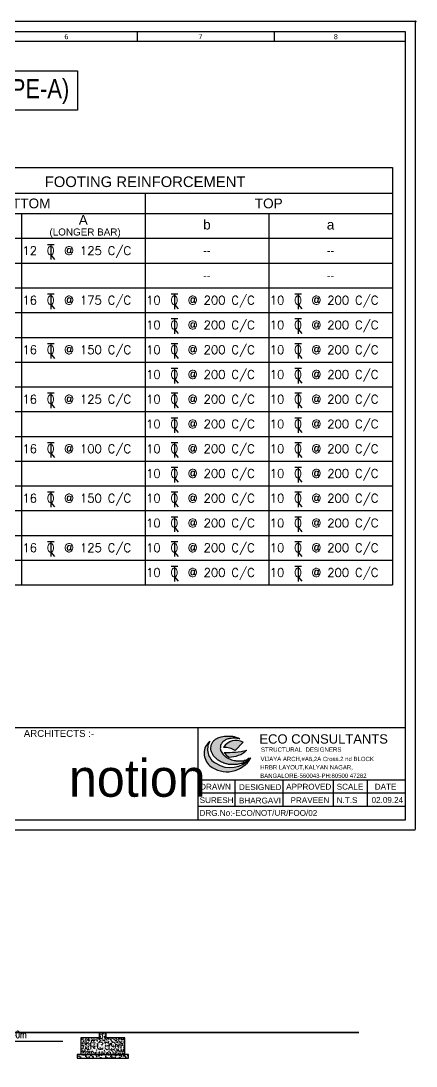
# Model space of a CAD drawing. Extents: x 1878645 to 3043969, y -1160829 to -603973.
# Drawn here: x 2184385 to 2195571, y -660750 to -631198 of the extents above; entities that cross this region are included whole.
import ezdxf
from ezdxf.enums import TextEntityAlignment as Align

# ---------------------------------------------------------------- set-up
doc = ezdxf.new("R2010")
doc.units = 0
doc.header["$LTSCALE"] = 100
for name, color, linetype in [('A-ANNO-TEXT', 8, 'Continuous'), ('CDIM', 3, 'Continuous'), ('COLUMN-NO', 7, 'Continuous'), ('Dim', 3, 'Continuous'), ('Footing Nos', 4, 'Continuous'), ('LVL-P', 7, 'Continuous'), ('S-COL', 200, 'Continuous'), ('Schedule Border', 60, 'Continuous'), ('Schedule Header', 4, 'Continuous'), ('Schedule Line', 60, 'Continuous'), ('Text', 31, 'Continuous')]:
    doc.layers.add(name, color=color, linetype=linetype)
doc.styles.add('ARIAL', font='arial.ttf')
doc.styles.add('DIM-1', font='ARIALN.TTF')
doc.styles.add('ROMANS', font='simplex.shx', dxfattribs={"width": 0.75})
doc.styles.add('SC-BBS1', font='SansSerif')
doc.styles.add('SC-FGT2', font='sanss___.ttf')
doc.styles.add('SC-FTG1', font='sanss___.ttf')
doc.styles.get("Standard").update_dxf_attribs({"font": 'verdana.ttf'})
doc.styles.add('Style-font003', font='arial.ttf')

# ---------------------------------------------------------------- blocks, each defined once
blk = doc.blocks.new('TOR')
at = {"color": 2}
for p, q in [((-1.08, 3.13), (0.9, 3.13)), ((-0.09, 3.13), (-0.09, -1.3)), ((-0.09, 0.04), (0.95, -1.24))]:
    blk.add_line(p, q, dxfattribs=at)
at = {"color": 2, "style": 'ROMANS'}
blk.add_text('O', height=2.5, dxfattribs=at).set_placement((-1.35, 0.04))
blk.add_attdef('TOR', text='', height=2.5, dxfattribs=at).set_placement((-4.14, 0.04), align=Align.RIGHT)
blk.add_attdef('DIST', (3.77, 0.04), '', height=2.5, dxfattribs=at)
blk = doc.blocks.new('A$C03881B15')
h = blk.add_hatch(color=86)
edge = h.paths.add_edge_path()
edge.add_spline(control_points=[(80.1, 74.4), (78.8, 75), (76.7, 76), (73.1, 77.4), (68.2, 78.8), (61.3, 80.3), (50.9, 80.2), (41.2, 79.6), (33.1, 77.2), (27.9, 74.9), (22.8, 71.3), (18.9, 66), (15.4, 60.2), (15.2, 53.7), (15.1, 47.6), (18, 41.4), (21.2, 35.5), (26.3, 30.5), (32, 25.5), (38.1, 21.9), (44.7, 19.2), (51.2, 17.3), (58.3, 16.1), (65.4, 16), (71.5, 15.9), (77.5, 17.3), (84.1, 18.2), (90.9, 21), (96.9, 25.1), (99.8, 27.8), (101.8, 32.3), (97.9, 28.5), (95.3, 27.1), (90.7, 25.6), (85.7, 24), (79.6, 24.6), (74.1, 24.1), (69.1, 25), (64.3, 26.4), (59.4, 27.6), (54.1, 29.9), (49, 32.3), (44.8, 36.7), (40.7, 40.8), (38.2, 45.5), (36.3, 50.2), (36.4, 54.8), (36.7, 59.2), (38.6, 62.9), (41, 66), (44.5, 69.1), (48.8, 72.1), (53.6, 73.6), (57.4, 74.9), (61.9, 75.1), (66.9, 75.5), (72.1, 75.1), (76.5, 75.2), (79, 74.6), (80.1, 74.4)], knot_values=[0, 0, 0, 0, 4.246861, 7.151323, 11.574121, 19.568641, 28.284106, 42.532398, 48.483783, 53.661456, 59.51565, 66.913681, 73.498071, 79.210966, 85.953473, 91.616477, 99.444488, 105.843059, 113.009162, 122.067605, 127.0701, 134.32743, 142.216889, 148.745282, 155.694438, 160.400867, 167.046747, 175.449227, 182.569509, 187.795037, 189.591977, 192.748202, 196.718591, 201.178225, 206.385034, 212.489071, 219.22456, 222.909441, 227.611665, 234.117384, 238.200733, 244.721149, 251.073285, 256.13887, 262.138806, 266.82668, 271.11882, 275.84401, 280.031219, 283.282413, 287.51717, 294.218602, 298.74557, 302.327722, 306.174014, 312.165346, 317.363286, 321.907225, 325.229978, 325.229978, 325.229978, 325.229978], degree=3, periodic=0)
for points in [[(12.6, 68.9, 0.461258), (12.9, 13.7, 0.462447), (105.1, 31.1, -0.379805), (26.1, 19.1, -0.421297)], [(87.5, 66.4, 0.406571), (43.8, 54.4, -0.163156), (69.7, 48)], [(95.7, 48.3, -0.068364), (44.8, 43.5, 0.15409), (56.2, 33.1, 0.189191)]]:
    blk.add_hatch(color=8).paths.add_polyline_path(points)
at = {"color": 8}
blk.add_line((69.7, 48), (87.5, 66.4), dxfattribs=at)
for centre, radius, start, end in [((36.3, 41.4), 36.3, 130.7338, 229.7813), ((43.7, 50.6), 36.1, 149.4821, 240.8643), ((71.8, 38), 32.5, 61.1708, 149.6718), ((47.2, 12.6), 41.9, 57.5582, 94.6242), ((52.7, 231.2), 187.8, 267.5961, 283.2396), ((56.5, 91), 57.9, 269.72, 312.573), ((51.6, 61.6), 61.6, 231.0498, 330.3219), ((58.8, 69.6), 60.2, 237.0781, 320.2663), ((67, 56.4), 25.7, 210.0579, 245.0971)]:
    blk.add_arc(centre, radius, start, end, dxfattribs=at)
at = {"color": 86}
blk.add_spline([(80.1, 74.4), (76.3, 76.1), (73.6, 77.2), (69.3, 78.5), (61.5, 80), (52.8, 80.2), (38.6, 78.7), (32.9, 77), (28.2, 74.9), (23.4, 71.4), (18.8, 65.6), (15.9, 59.7), (15.2, 54.1), (15.6, 47.3), (17.7, 42.1), (21.7, 35.3), (26.2, 30.7), (31.6, 26.1), (39.4, 21.5), (44.1, 19.6), (51, 17.5), (58.8, 16.2), (65.3, 16), (72.3, 16.2), (76.9, 17.1), (83.4, 18.3), (91.2, 21.5), (97.1, 25.5), (100.5, 29.5), (101.1, 31.1), (98.6, 29.3), (95.2, 27.1), (91, 25.7), (85.9, 24.4), (79.8, 24.4), (73.1, 24.4), (69.5, 25), (64.9, 26.2), (58.7, 28), (54.9, 29.6), (49.2, 32.7), (44.5, 37), (41.1, 40.7), (38.1, 45.9), (36.5, 50.4), (36.4, 54.7), (37.1, 59.3), (38.9, 63.1), (40.8, 65.7), (44, 68.6), (49.6, 72.2), (53.9, 73.7), (57.3, 74.7), (61.1, 75.1), (67.1, 75.3), (72.3, 75.2), (76.9, 75), (80.1, 74.4)], degree=3, dxfattribs=at)
blk = doc.blocks.new('Lvl-e')
at = {"layer": 'LVL-P', "color": 2}
for p, q in [((1.49, -3.97), (1.49, 2.65)), ((0, 0), (1.49, -3.97)), ((0, 0), (12.8, 0))]:
    blk.add_line(p, q, dxfattribs=at)
blk.add_solid([(0.74, -1.99), (1.49, -3.97), (0.74, -1.99), (1.49, -1.99)], dxfattribs=at)
at = {"layer": 'LVL-P', "color": 6, "style": 'ROMANS', "width": 0.7}
for tag, p in [('LVL%%P0\'0"', (2.08, 0.47)), ('GRO.FL.FIN.LVL.', (2, -1.9))]:
    blk.add_attdef(tag, p, '', height=1.17, dxfattribs=at)

msp = doc.modelspace()

# ---------------------------------------------------------------- hatches: boundary and pattern name
at = {"layer": 'Dim', "true_color": 0x939598}
h = msp.add_hatch(dxfattribs=at)
h.set_pattern_fill('AR-CONC', color=252, scale=0.6)
h.paths.add_polyline_path([(2187327.4857, -659950.04106), (2186802.4857, -659950.04106), (2186802.4857, -659800.04106), (2186602.4857, -659800.04106), (2186602.4857, -659950.04106), (2186077.4857, -659950.04106), (2186077.4857, -660425.04106), (2187327.4857, -660425.04106)])
h.paths.add_polyline_path([(2186263.56172, -660355.23904), (2187135.93826, -660355.23904), (2187135.93826, -660001.9983), (2186263.56172, -660001.9983)], flags=24)
h = msp.add_hatch(dxfattribs=at)
h.set_pattern_fill('AR-CONC', color=252, scale=1.1)
h.paths.add_polyline_path([(2187427.4857, -660425.04106), (2186077.4857, -660425.04106), (2185977.4857, -660425.04106), (2185977.4857, -660525.04106), (2187427.4857, -660525.04106)])

# ---------------------------------------------------------------- linework, layer by layer
at = {"color": 35}
for p, q in [((2195554.50224, -631214.24765), (2164114.29673, -631214.24765)), ((2195554.50224, -654062.71858), (2195554.50224, -631214.24765)), ((2164103.21062, -654073.80469), (2195543.41613, -654073.80469))]:
    msp.add_line(p, q, dxfattribs=at)
for p, q in [((2195266.26341, -631502.48649), (2164391.44946, -631502.48649)), ((2187672.27865, -631502.48649), (2187672.27865, -631779.63921)), ((2191552.41684, -631502.48649), (2191552.41684, -631779.63921)), ((2195266.26341, -653785.56585), (2195266.26341, -631502.48649)), ((2195266.26341, -631779.63921), (2164668.60218, -631779.63921)), ((2195266.26341, -651187.1972), (2164668.60218, -651187.1972)), ((2189406.61949, -653785.56585), (2189406.61949, -651192.75631)), ((2195266.26341, -652663.0973), (2189406.61949, -652663.0973)), ((2190439.2316, -652663.0973), (2190439.2316, -653411.40967)), ((2191799.73046, -652663.0973), (2191799.73046, -653411.40967)), ((2191799.73046, -652663.0973), (2191799.73046, -653411.40967)), ((2193220.45127, -652663.0973), (2193220.45127, -653411.40967)), ((2194189.20552, -652663.0973), (2194189.20552, -653411.40967)), ((2195266.26341, -653037.25349), (2189406.61949, -653037.25349)), ((2195266.26341, -653411.40967), (2189406.61949, -653411.40967)), ((2164391.44946, -653785.56585), (2195266.26341, -653785.56585))]:
    msp.add_line(p, q)
msp.add_circle((2195554.50224, -631214.24765), 16.62916)
at = {"layer": 'A-ANNO-TEXT', "color": 2}
msp.add_lwpolyline([(2172336.29894, -632607.26808), (2185991.25763, -632607.26808), (2185991.25763, -633718.68074), (2172336.29894, -633718.68074)], close=True, dxfattribs=at)
at = {"layer": 'Dim', "lineweight": 35}
msp.add_lwpolyline([(2165771.75916, -659800.04106), (2193948.33227, -659800.04106)], dxfattribs=at)
at = {"layer": 'Dim', "color": 3}
msp.add_lwpolyline([(2186602.4857, -659800.04106), (2186602.4857, -659950.04106), (2186077.4857, -659950.04106), (2186077.4857, -660425.04106), (2187327.4857, -660425.04106), (2187327.4857, -659950.04106), (2186802.4857, -659950.04106), (2186802.4857, -659800.04106), (2186602.4857, -659800.04106)], dxfattribs=at)
at = {"layer": 'Dim', "color": 40, "true_color": 0xf8d731}
msp.add_lwpolyline([(2186077.4857, -660425.04106), (2185977.4857, -660425.04106), (2185977.4857, -660525.04106), (2187427.4857, -660525.04106), (2187427.4857, -660425.04106), (2186077.4857, -660425.04106)], dxfattribs=at)
at = {"layer": 'Schedule Border'}
for p, q in [((2164900.20064, -635345.18805), (2194900.20064, -635345.18805)), ((2194900.20064, -635345.18805), (2194900.20064, -647145.18805)), ((2164900.20064, -637345.18805), (2194900.20064, -637345.18805))]:
    msp.add_line(p, q, dxfattribs=at)
at = {"layer": 'Schedule Line'}
for p, q in [((2173400.20064, -636070.18805), (2194900.20064, -636070.18805)), ((2187900.20064, -636070.18805), (2187900.20064, -647145.18805)), ((2180900.20064, -636645.18805), (2194900.20064, -636645.18805)), ((2184400.20064, -636645.18805), (2184400.20064, -647145.18805)), ((2191400.20064, -636645.18805), (2191400.20064, -647145.18805)), ((2173400.20064, -638045.18805), (2194900.20064, -638045.18805)), ((2164900.20064, -638745.18805), (2194900.20064, -638745.18805)), ((2173400.20064, -639445.18805), (2194900.20064, -639445.18805)), ((2164900.20064, -640145.18805), (2194900.20064, -640145.18805)), ((2173400.20064, -640845.18805), (2194900.20064, -640845.18805)), ((2164900.20064, -641545.18805), (2194900.20064, -641545.18805)), ((2173400.20064, -642245.18805), (2194900.20064, -642245.18805)), ((2164900.20064, -642945.18805), (2194900.20064, -642945.18805)), ((2173400.20064, -643645.18805), (2194900.20064, -643645.18805)), ((2164900.20064, -644345.18805), (2194900.20064, -644345.18805)), ((2173400.20064, -645045.18805), (2194900.20064, -645045.18805)), ((2164900.20064, -645745.18805), (2194900.20064, -645745.18805)), ((2173400.20064, -646445.18805), (2194900.20064, -646445.18805)), ((2164900.20064, -647145.18805), (2194900.20064, -647145.18805))]:
    msp.add_line(p, q, dxfattribs=at)

# ---------------------------------------------------------------- block references
at = {"color": 1, "xscale": 12.56877424326002, "yscale": 12.56877424326002, "zscale": 12.56877424326002}
msp.add_blockref('A$C03881B15', (2189572.31165, -652427.64406), dxfattribs=at)
at = {"layer": 'CDIM'}
ref = msp.add_blockref('TOR', (2185243.81835, -637819.64439), dxfattribs=dict(at, xscale=96.7711536, yscale=96.7711536, zscale=96.7711536, rotation=359.9999999999997))
ref.add_attrib('TOR', '12', dxfattribs={"layer": '0', "color": 7, "height": 241.92784, "style": 'ROMANS'}).set_placement((2184842.72865, -637816.13796), align=Align.RIGHT)
ref.add_attrib('DIST', '@ 125 C/C ', (2185608.70656, -637816.13796), dxfattribs={"layer": '0', "color": 7, "height": 241.927884, "style": 'ROMANS'})
ref = msp.add_blockref('TOR', (2185243.81835, -639219.64439), dxfattribs=dict(at, xscale=96.7711536, yscale=96.7711536, zscale=96.7711536, rotation=359.9999999999997))
ref.add_attrib('TOR', '16', dxfattribs={"layer": '0', "color": 7, "height": 241.92784, "style": 'ROMANS'}).set_placement((2184842.72865, -639216.13796), align=Align.RIGHT)
ref.add_attrib('DIST', '@ 175 C/C ', (2185608.70656, -639216.13796), dxfattribs={"layer": '0', "color": 7, "height": 241.927884, "style": 'ROMANS'})
ref = msp.add_blockref('TOR', (2188743.81835, -639219.64439), dxfattribs=dict(at, xscale=96.7711536, yscale=96.7711536, zscale=96.7711536, rotation=359.9999999999997))
ref.add_attrib('TOR', '10', dxfattribs={"layer": '0', "color": 7, "height": 241.92784, "style": 'ROMANS'}).set_placement((2188342.72865, -639216.13796), align=Align.RIGHT)
ref.add_attrib('DIST', '@ 200 C/C ', (2189108.70656, -639216.13796), dxfattribs={"layer": '0', "color": 7, "height": 241.927884, "style": 'ROMANS'})
ref = msp.add_blockref('TOR', (2192243.81835, -639219.64439), dxfattribs=dict(at, xscale=96.7711536, yscale=96.7711536, zscale=96.7711536, rotation=359.9999999999997))
ref.add_attrib('TOR', '10', dxfattribs={"layer": '0', "color": 7, "height": 241.92784, "style": 'ROMANS'}).set_placement((2191842.72865, -639216.13796), align=Align.RIGHT)
ref.add_attrib('DIST', '@ 200 C/C ', (2192608.70656, -639216.13796), dxfattribs={"layer": '0', "color": 7, "height": 241.927884, "style": 'ROMANS'})
ref = msp.add_blockref('TOR', (2188743.81835, -639919.64439), dxfattribs=dict(at, xscale=96.7711536, yscale=96.7711536, zscale=96.7711536, rotation=359.9999999999997))
ref.add_attrib('TOR', '10', dxfattribs={"layer": '0', "color": 7, "height": 241.92784, "style": 'ROMANS'}).set_placement((2188342.72865, -639916.13796), align=Align.RIGHT)
ref.add_attrib('DIST', '@ 200 C/C ', (2189108.70656, -639916.13796), dxfattribs={"layer": '0', "color": 7, "height": 241.927884, "style": 'ROMANS'})
ref = msp.add_blockref('TOR', (2192243.81835, -639919.64439), dxfattribs=dict(at, xscale=96.7711536, yscale=96.7711536, zscale=96.7711536, rotation=359.9999999999997))
ref.add_attrib('TOR', '10', dxfattribs={"layer": '0', "color": 7, "height": 241.92784, "style": 'ROMANS'}).set_placement((2191842.72865, -639916.13796), align=Align.RIGHT)
ref.add_attrib('DIST', '@ 200 C/C ', (2192608.70656, -639916.13796), dxfattribs={"layer": '0', "color": 7, "height": 241.927884, "style": 'ROMANS'})
ref = msp.add_blockref('TOR', (2185243.81835, -640619.64439), dxfattribs=dict(at, xscale=96.7711536, yscale=96.7711536, zscale=96.7711536, rotation=359.9999999999997))
ref.add_attrib('TOR', '16', dxfattribs={"layer": '0', "color": 7, "height": 241.92784, "style": 'ROMANS'}).set_placement((2184842.72865, -640616.13796), align=Align.RIGHT)
ref.add_attrib('DIST', '@ 150 C/C ', (2185608.70656, -640616.13796), dxfattribs={"layer": '0', "color": 7, "height": 241.927884, "style": 'ROMANS'})
ref = msp.add_blockref('TOR', (2188743.81835, -640619.64439), dxfattribs=dict(at, xscale=96.7711536, yscale=96.7711536, zscale=96.7711536, rotation=359.9999999999997))
ref.add_attrib('TOR', '10', dxfattribs={"layer": '0', "color": 7, "height": 241.92784, "style": 'ROMANS'}).set_placement((2188342.72865, -640616.13796), align=Align.RIGHT)
ref.add_attrib('DIST', '@ 200 C/C ', (2189108.70656, -640616.13796), dxfattribs={"layer": '0', "color": 7, "height": 241.927884, "style": 'ROMANS'})
ref = msp.add_blockref('TOR', (2192243.81835, -640619.64439), dxfattribs=dict(at, xscale=96.7711536, yscale=96.7711536, zscale=96.7711536, rotation=359.9999999999997))
ref.add_attrib('TOR', '10', dxfattribs={"layer": '0', "color": 7, "height": 241.92784, "style": 'ROMANS'}).set_placement((2191842.72865, -640616.13796), align=Align.RIGHT)
ref.add_attrib('DIST', '@ 200 C/C ', (2192608.70656, -640616.13796), dxfattribs={"layer": '0', "color": 7, "height": 241.927884, "style": 'ROMANS'})
ref = msp.add_blockref('TOR', (2188743.81835, -641319.64439), dxfattribs=dict(at, xscale=96.7711536, yscale=96.7711536, zscale=96.7711536, rotation=359.9999999999997))
ref.add_attrib('TOR', '10', dxfattribs={"layer": '0', "color": 7, "height": 241.92784, "style": 'ROMANS'}).set_placement((2188342.72865, -641316.13796), align=Align.RIGHT)
ref.add_attrib('DIST', '@ 200 C/C ', (2189108.70656, -641316.13796), dxfattribs={"layer": '0', "color": 7, "height": 241.927884, "style": 'ROMANS'})
ref = msp.add_blockref('TOR', (2192243.81835, -641319.64439), dxfattribs=dict(at, xscale=96.7711536, yscale=96.7711536, zscale=96.7711536, rotation=359.9999999999997))
ref.add_attrib('TOR', '10', dxfattribs={"layer": '0', "color": 7, "height": 241.92784, "style": 'ROMANS'}).set_placement((2191842.72865, -641316.13796), align=Align.RIGHT)
ref.add_attrib('DIST', '@ 200 C/C ', (2192608.70656, -641316.13796), dxfattribs={"layer": '0', "color": 7, "height": 241.927884, "style": 'ROMANS'})
ref = msp.add_blockref('TOR', (2185243.81835, -642019.64439), dxfattribs=dict(at, xscale=96.7711536, yscale=96.7711536, zscale=96.7711536, rotation=359.9999999999997))
ref.add_attrib('TOR', '16', dxfattribs={"layer": '0', "color": 7, "height": 241.92784, "style": 'ROMANS'}).set_placement((2184842.72865, -642016.13796), align=Align.RIGHT)
ref.add_attrib('DIST', '@ 125 C/C ', (2185608.70656, -642016.13796), dxfattribs={"layer": '0', "color": 7, "height": 241.927884, "style": 'ROMANS'})
ref = msp.add_blockref('TOR', (2188743.81835, -642019.64439), dxfattribs=dict(at, xscale=96.7711536, yscale=96.7711536, zscale=96.7711536, rotation=359.9999999999997))
ref.add_attrib('TOR', '10', dxfattribs={"layer": '0', "color": 7, "height": 241.92784, "style": 'ROMANS'}).set_placement((2188342.72865, -642016.13796), align=Align.RIGHT)
ref.add_attrib('DIST', '@ 200 C/C ', (2189108.70656, -642016.13796), dxfattribs={"layer": '0', "color": 7, "height": 241.927884, "style": 'ROMANS'})
ref = msp.add_blockref('TOR', (2192243.81835, -642019.64439), dxfattribs=dict(at, xscale=96.7711536, yscale=96.7711536, zscale=96.7711536, rotation=359.9999999999997))
ref.add_attrib('TOR', '10', dxfattribs={"layer": '0', "color": 7, "height": 241.92784, "style": 'ROMANS'}).set_placement((2191842.72865, -642016.13796), align=Align.RIGHT)
ref.add_attrib('DIST', '@ 200 C/C ', (2192608.70656, -642016.13796), dxfattribs={"layer": '0', "color": 7, "height": 241.927884, "style": 'ROMANS'})
ref = msp.add_blockref('TOR', (2188743.81835, -642719.64439), dxfattribs=dict(at, xscale=96.7711536, yscale=96.7711536, zscale=96.7711536, rotation=359.9999999999997))
ref.add_attrib('TOR', '10', dxfattribs={"layer": '0', "color": 7, "height": 241.92784, "style": 'ROMANS'}).set_placement((2188342.72865, -642716.13796), align=Align.RIGHT)
ref.add_attrib('DIST', '@ 200 C/C ', (2189108.70656, -642716.13796), dxfattribs={"layer": '0', "color": 7, "height": 241.927884, "style": 'ROMANS'})
ref = msp.add_blockref('TOR', (2192243.81835, -642719.64439), dxfattribs=dict(at, xscale=96.7711536, yscale=96.7711536, zscale=96.7711536, rotation=359.9999999999997))
ref.add_attrib('TOR', '10', dxfattribs={"layer": '0', "color": 7, "height": 241.92784, "style": 'ROMANS'}).set_placement((2191842.72865, -642716.13796), align=Align.RIGHT)
ref.add_attrib('DIST', '@ 200 C/C ', (2192608.70656, -642716.13796), dxfattribs={"layer": '0', "color": 7, "height": 241.927884, "style": 'ROMANS'})
ref = msp.add_blockref('TOR', (2185243.81835, -643419.64439), dxfattribs=dict(at, xscale=96.7711536, yscale=96.7711536, zscale=96.7711536, rotation=359.9999999999997))
ref.add_attrib('TOR', '16', dxfattribs={"layer": '0', "color": 7, "height": 241.92784, "style": 'ROMANS'}).set_placement((2184842.72865, -643416.13796), align=Align.RIGHT)
ref.add_attrib('DIST', '@ 100 C/C ', (2185608.70656, -643416.13796), dxfattribs={"layer": '0', "color": 7, "height": 241.927884, "style": 'ROMANS'})
ref = msp.add_blockref('TOR', (2188743.81835, -643419.64439), dxfattribs=dict(at, xscale=96.7711536, yscale=96.7711536, zscale=96.7711536, rotation=359.9999999999997))
ref.add_attrib('TOR', '10', dxfattribs={"layer": '0', "color": 7, "height": 241.92784, "style": 'ROMANS'}).set_placement((2188342.72865, -643416.13796), align=Align.RIGHT)
ref.add_attrib('DIST', '@ 200 C/C ', (2189108.70656, -643416.13796), dxfattribs={"layer": '0', "color": 7, "height": 241.927884, "style": 'ROMANS'})
ref = msp.add_blockref('TOR', (2192243.81835, -643419.64439), dxfattribs=dict(at, xscale=96.7711536, yscale=96.7711536, zscale=96.7711536, rotation=359.9999999999997))
ref.add_attrib('TOR', '10', dxfattribs={"layer": '0', "color": 7, "height": 241.92784, "style": 'ROMANS'}).set_placement((2191842.72865, -643416.13796), align=Align.RIGHT)
ref.add_attrib('DIST', '@ 200 C/C ', (2192608.70656, -643416.13796), dxfattribs={"layer": '0', "color": 7, "height": 241.927884, "style": 'ROMANS'})
ref = msp.add_blockref('TOR', (2188743.81835, -644119.64439), dxfattribs=dict(at, xscale=96.7711536, yscale=96.7711536, zscale=96.7711536, rotation=359.9999999999997))
ref.add_attrib('TOR', '10', dxfattribs={"layer": '0', "color": 7, "height": 241.92784, "style": 'ROMANS'}).set_placement((2188342.72865, -644116.13796), align=Align.RIGHT)
ref.add_attrib('DIST', '@ 200 C/C ', (2189108.70656, -644116.13796), dxfattribs={"layer": '0', "color": 7, "height": 241.927884, "style": 'ROMANS'})
ref = msp.add_blockref('TOR', (2192243.81835, -644119.64439), dxfattribs=dict(at, xscale=96.7711536, yscale=96.7711536, zscale=96.7711536, rotation=359.9999999999997))
ref.add_attrib('TOR', '10', dxfattribs={"layer": '0', "color": 7, "height": 241.92784, "style": 'ROMANS'}).set_placement((2191842.72865, -644116.13796), align=Align.RIGHT)
ref.add_attrib('DIST', '@ 200 C/C ', (2192608.70656, -644116.13796), dxfattribs={"layer": '0', "color": 7, "height": 241.927884, "style": 'ROMANS'})
ref = msp.add_blockref('TOR', (2185243.81835, -644819.64439), dxfattribs=dict(at, xscale=96.7711536, yscale=96.7711536, zscale=96.7711536, rotation=359.9999999999997))
ref.add_attrib('TOR', '16', dxfattribs={"layer": '0', "color": 7, "height": 241.92784, "style": 'ROMANS'}).set_placement((2184842.72865, -644816.13796), align=Align.RIGHT)
ref.add_attrib('DIST', '@ 150 C/C ', (2185608.70656, -644816.13796), dxfattribs={"layer": '0', "color": 7, "height": 241.927884, "style": 'ROMANS'})
ref = msp.add_blockref('TOR', (2188743.81835, -644819.64439), dxfattribs=dict(at, xscale=96.7711536, yscale=96.7711536, zscale=96.7711536, rotation=359.9999999999997))
ref.add_attrib('TOR', '10', dxfattribs={"layer": '0', "color": 7, "height": 241.92784, "style": 'ROMANS'}).set_placement((2188342.72865, -644816.13796), align=Align.RIGHT)
ref.add_attrib('DIST', '@ 200 C/C ', (2189108.70656, -644816.13796), dxfattribs={"layer": '0', "color": 7, "height": 241.927884, "style": 'ROMANS'})
ref = msp.add_blockref('TOR', (2192243.81835, -644819.64439), dxfattribs=dict(at, xscale=96.7711536, yscale=96.7711536, zscale=96.7711536, rotation=359.9999999999997))
ref.add_attrib('TOR', '10', dxfattribs={"layer": '0', "color": 7, "height": 241.92784, "style": 'ROMANS'}).set_placement((2191842.72865, -644816.13796), align=Align.RIGHT)
ref.add_attrib('DIST', '@ 200 C/C ', (2192608.70656, -644816.13796), dxfattribs={"layer": '0', "color": 7, "height": 241.927884, "style": 'ROMANS'})
ref = msp.add_blockref('TOR', (2188743.81835, -645519.64439), dxfattribs=dict(at, xscale=96.7711536, yscale=96.7711536, zscale=96.7711536, rotation=359.9999999999997))
ref.add_attrib('TOR', '10', dxfattribs={"layer": '0', "color": 7, "height": 241.92784, "style": 'ROMANS'}).set_placement((2188342.72865, -645516.13796), align=Align.RIGHT)
ref.add_attrib('DIST', '@ 200 C/C ', (2189108.70656, -645516.13796), dxfattribs={"layer": '0', "color": 7, "height": 241.927884, "style": 'ROMANS'})
ref = msp.add_blockref('TOR', (2192243.81835, -645519.64439), dxfattribs=dict(at, xscale=96.7711536, yscale=96.7711536, zscale=96.7711536, rotation=359.9999999999997))
ref.add_attrib('TOR', '10', dxfattribs={"layer": '0', "color": 7, "height": 241.92784, "style": 'ROMANS'}).set_placement((2191842.72865, -645516.13796), align=Align.RIGHT)
ref.add_attrib('DIST', '@ 200 C/C ', (2192608.70656, -645516.13796), dxfattribs={"layer": '0', "color": 7, "height": 241.927884, "style": 'ROMANS'})
ref = msp.add_blockref('TOR', (2185243.81835, -646219.64439), dxfattribs=dict(at, xscale=96.7711536, yscale=96.7711536, zscale=96.7711536, rotation=359.9999999999997))
ref.add_attrib('TOR', '16', dxfattribs={"layer": '0', "color": 7, "height": 241.92784, "style": 'ROMANS'}).set_placement((2184842.72865, -646216.13796), align=Align.RIGHT)
ref.add_attrib('DIST', '@ 125 C/C ', (2185608.70656, -646216.13796), dxfattribs={"layer": '0', "color": 7, "height": 241.927884, "style": 'ROMANS'})
ref = msp.add_blockref('TOR', (2188743.81835, -646219.64439), dxfattribs=dict(at, xscale=96.7711536, yscale=96.7711536, zscale=96.7711536, rotation=359.9999999999997))
ref.add_attrib('TOR', '10', dxfattribs={"layer": '0', "color": 7, "height": 241.92784, "style": 'ROMANS'}).set_placement((2188342.72865, -646216.13796), align=Align.RIGHT)
ref.add_attrib('DIST', '@ 200 C/C ', (2189108.70656, -646216.13796), dxfattribs={"layer": '0', "color": 7, "height": 241.927884, "style": 'ROMANS'})
ref = msp.add_blockref('TOR', (2192243.81835, -646219.64439), dxfattribs=dict(at, xscale=96.7711536, yscale=96.7711536, zscale=96.7711536, rotation=359.9999999999997))
ref.add_attrib('TOR', '10', dxfattribs={"layer": '0', "color": 7, "height": 241.92784, "style": 'ROMANS'}).set_placement((2191842.72865, -646216.13796), align=Align.RIGHT)
ref.add_attrib('DIST', '@ 200 C/C ', (2192608.70656, -646216.13796), dxfattribs={"layer": '0', "color": 7, "height": 241.927884, "style": 'ROMANS'})
ref = msp.add_blockref('TOR', (2188743.81835, -646919.64439), dxfattribs=dict(at, xscale=96.7711536, yscale=96.7711536, zscale=96.7711536, rotation=359.9999999999997))
ref.add_attrib('TOR', '10', dxfattribs={"layer": '0', "color": 7, "height": 241.92784, "style": 'ROMANS'}).set_placement((2188342.72865, -646916.13796), align=Align.RIGHT)
ref.add_attrib('DIST', '@ 200 C/C ', (2189108.70656, -646916.13796), dxfattribs={"layer": '0', "color": 7, "height": 241.927884, "style": 'ROMANS'})
ref = msp.add_blockref('TOR', (2192243.81835, -646919.64439), dxfattribs=dict(at, xscale=96.7711536, yscale=96.7711536, zscale=96.7711536, rotation=359.9999999999997))
ref.add_attrib('TOR', '10', dxfattribs={"layer": '0', "color": 7, "height": 241.92784, "style": 'ROMANS'}).set_placement((2191842.72865, -646916.13796), align=Align.RIGHT)
ref.add_attrib('DIST', '@ 200 C/C ', (2192608.70656, -646916.13796), dxfattribs={"layer": '0', "color": 7, "height": 241.927884, "style": 'ROMANS'})
at = {"layer": 'S-COL', "lineweight": 30}
ref = msp.add_blockref('Lvl-e', (2183302.49982, -660044.43724), dxfattribs=dict(at, xscale=177.6259607173503, yscale=177.6259607173503, zscale=177.6259607173503))
ref.add_attrib('LVL%%P0\'0"', '91.850m', (2183671.6089, -659960.38772), dxfattribs={"layer": 'LVL-P', "color": 6, "height": 208, "style": 'ROMANS', "width": 0.7})

# ---------------------------------------------------------------- texts
for s, p in [('6', (2185613.3715, -631713.33465)), ('7', (2189405.18141, -631713.33465)), ('8', (2193239.12256, -631713.33465))]:
    msp.add_text(s, height=138.57636).set_placement(p)
at = {"color": 86, "style": 'ARIAL'}
msp.add_text('ECO CONSULTANTS', height=263.2681818, dxfattribs=at).set_placement((2191135.95612, -651631.59957))
at = {"style": 'ARIAL'}
for s, height, p in [('STRUCTURAL  DESIGNERS ', 123.9554807, (2191178.60503, -651862.66692)), ('VIJAYA ARCH,#A6,2A Cross.2 nd BLOCK', 121.4763711, (2191168.18109, -652127.0139)), ('BANGALORE-560043-PH:80500 47282', 121.4763711, (2191158.411, -652600.26289)), ('HRBR LAYOUT,KALYAN NAGAR,', 121.4763711, (2191159.61573, -652362.27451)), ('DRAWN', 164.628721, (2189458.37364, -652932.38042)), ('DESIGNED', 164.628721, (2190557.18795, -652943.83761)), ('APPROVED', 164.628721, (2191892.85429, -652932.38042)), ('SCALE', 164.628721, (2193322.72231, -652932.27238)), ('DATE', 164.628721, (2194401.02622, -652932.27238)), ('SURESH', 164.628721, (2189444.69691, -653312.7274)), ('BHARGAVI', 164.628721, (2190557.18795, -653324.18459)), ('PRAVEEN', 164.628721, (2192016.52176, -653312.7274)), ('N.T.S', 164.628721, (2193322.72231, -653312.61936)), ('02.09.24', 164.628721, (2194309.57252, -653306.42857)), ('DRG.No:-ECO/NOT/UR/FOO/02', 164.6287207, (2189440.46522, -653674.07618))]:
    msp.add_text(s, height=height, dxfattribs=at).set_placement(p)
at = {"layer": 'A-ANNO-TEXT', "color": 2, "style": 'DIM-1'}
msp.add_text('  SBC OF SOIL TAKEN AS 50 T/Sq m  (TYPE-A)', height=541.9584, dxfattribs=at).set_placement((2172230.31506, -633384.86646))
at = {"layer": 'A-ANNO-TEXT', "insert": (2185745.65992, -652074.24264), "char_height": 1061.3457138, "width": 39336.0639964, "attachment_point": 1}
msp.add_mtext('\\pxql;{\\fNiagara Solid|b0|i0|c0|p82;\\C251;n\\C252;otio\\C251;n}', dxfattribs=at)
at = {"layer": 'COLUMN-NO', "style": 'Style-font003'}
msp.add_text('ARCHITECTS :- ', height=195.8218521, dxfattribs=at).set_placement((2184467.51683, -651442.29908))
at = {"layer": 'Footing Nos', "style": 'SC-BBS1'}
msp.add_text('FC39', height=225, dxfattribs=at).set_placement((2186322.43518, -660064.26682), align=Align.TOP_LEFT)
at = {"layer": 'Schedule Header', "style": 'SC-FTG1'}
for s, height, p in [('FOOTING REINFORCEMENT', 300, (2187900.20064, -635895.18805)), ('BOTTOM', 275, (2184400.20064, -636495.18805)), ('TOP', 275, (2191400.20064, -636495.18805)), ('A', 275, (2186150.20064, -636963.43767)), ('b', 275, (2189650.20064, -637095.18805)), ('(LONGER BAR)', 200, (2186202.11676, -637265.88542)), ('a', 275, (2193150.20064, -637095.18805))]:
    msp.add_text(s, height=height, dxfattribs=at).set_placement(p, align=Align.CENTER)
at = {"layer": 'Text', "style": 'SC-FGT2'}
for p in [(2189650.20064, -637695.18805), (2193150.20064, -637695.18805), (2189650.20064, -638395.18805), (2193150.20064, -638395.18805)]:
    msp.add_text('--', height=225, dxfattribs=at).set_placement(p, align=Align.MIDDLE_CENTER)

doc.saveas('drawing.dxf')
